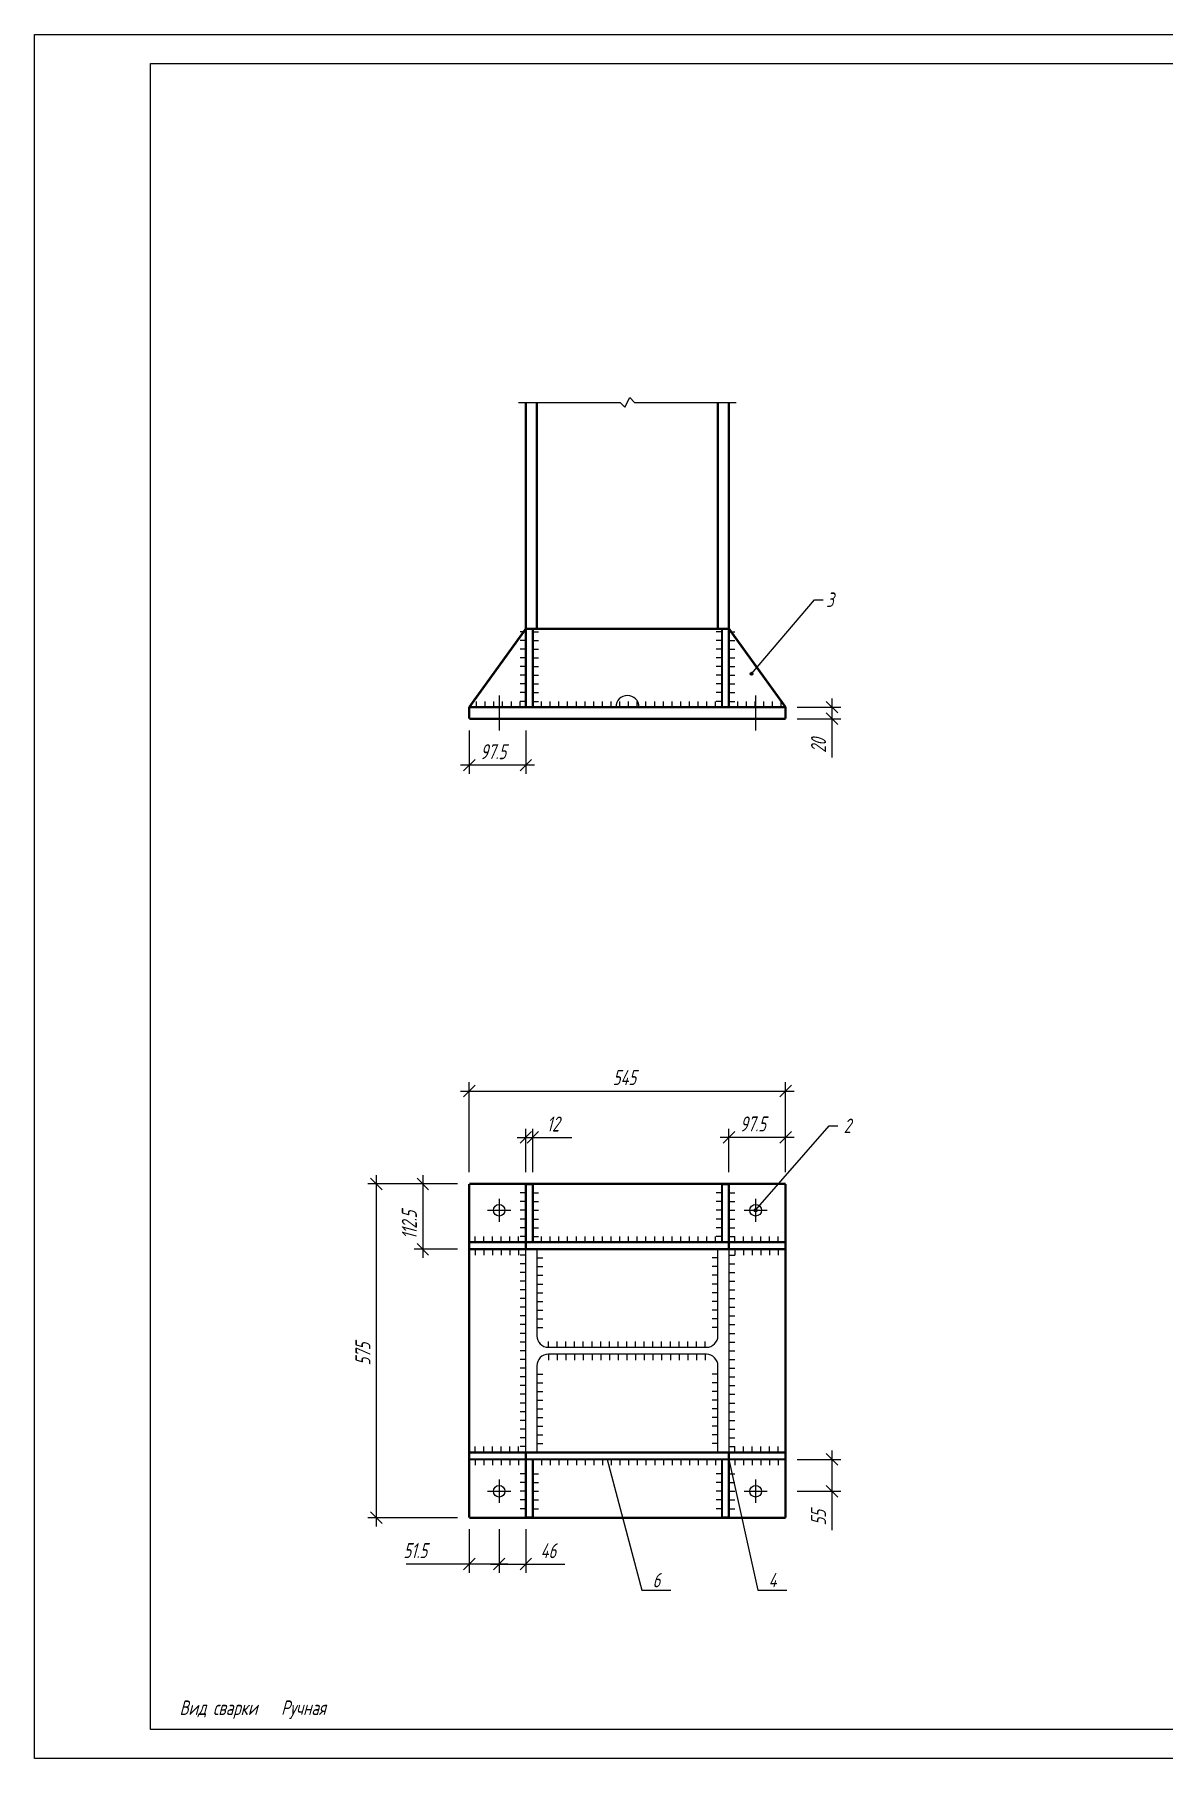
# Model space of a CAD drawing. Extents: x 0 to 420, y 0 to 297.
# Drawn here: x 0 to 194.6, y 0 to 297 of the extents above; entities that cross this region are included whole.
import ezdxf
from ezdxf.enums import TextEntityAlignment as Align

# ---------------------------------------------------------------- set-up
doc = ezdxf.new("R2010")
doc.units = 0
doc.header["$MEASUREMENT"] = 0
doc.layers.get('DEFPOINTS').update_dxf_attribs({"linetype": 'CONTINUOUS'})
for name, color, linetype in [('ВЫНОСКИ', 7, 'CONTINUOUS'), ('ПРОФИЛЬ', 7, 'CONTINUOUS'), ('РАЗМЕРЫ', 7, 'CONTINUOUS'), ('УЗЕЛ', 7, 'CONTINUOUS'), ('ШТАМП_РАМКА', 7, 'CONTINUOUS')]:
    doc.layers.add(name, color=color, linetype=linetype)
doc.styles.add('SCADOFFICE', font='RomanS', dxfattribs={"width": 0.7, "oblique": 15, "height": 2.5})
doc.dimstyles.new('SCADOFFICE_DIM', dxfattribs={"dimtxt": 2.5, "dimasz": 2, "dimexe": 1.5, "dimexo": 2, "dimgap": 1, "dimtad": 1, "dimdec": 4, "dimlfac": 10, "dimdsep": 46, "dimtxsty": 'SCADOFFICE', "dimblk": 'OBLIQUE', "dimsah": 1, "dimcen": 2.5, "dimdle": 1.5, "dimclrd": 256, "dimclre": 256, "dimclrt": 256, "dimadec": 0, "dimazin": 0, "dimtfac": 1, "dimtdec": 4, "dimtmove": 2, "dimatfit": 3, "dimldrblk": 'OBLIQUE', "dimfxl": 1, "dimtolj": 1, "dimarcsym": 0})

# ---------------------------------------------------------------- blocks, each defined once
blk = doc.blocks.new('*U18')
at = {"layer": 'ВЫНОСКИ'}
for points in [[(123.5, 186.62), (123.45, 187.1), (123.5, 187.12)], [(123.5, 186.62), (123.5, 187.12), (123.55, 186.62)], [(123.55, 186.62), (123.5, 187.12), (123.55, 187.12)], [(123.31, 186.77), (123.3, 186.92), (123.31, 186.97)], [(123.3, 186.82), (123.3, 186.87), (123.3, 186.92)], [(123.3, 186.82), (123.3, 186.92), (123.31, 186.77)], [(123.34, 186.73), (123.31, 186.97), (123.34, 187.01)], [(123.31, 186.77), (123.31, 186.97), (123.34, 186.73)], [(123.37, 186.69), (123.34, 187.01), (123.37, 187.05)], [(123.34, 186.73), (123.34, 187.01), (123.37, 186.69)], [(123.41, 186.66), (123.37, 187.05), (123.41, 187.08)], [(123.37, 186.69), (123.37, 187.05), (123.41, 186.66)], [(123.45, 186.64), (123.41, 187.08), (123.45, 187.1)], [(123.41, 186.66), (123.41, 187.08), (123.45, 186.64)], [(123.45, 186.64), (123.45, 187.1), (123.5, 186.62)]]:
    blk.add_solid(points, dxfattribs=at)
at = {"layer": 'ВЫНОСКИ', "extrusion": (0, 0, -1)}
for points in [[(-123.55, 186.62), (-123.55, 187.12), (-123.59, 186.62)], [(-123.59, 186.62), (-123.55, 187.12), (-123.59, 187.12)], [(-123.59, 186.62), (-123.59, 187.12), (-123.64, 186.64)], [(-123.64, 186.64), (-123.59, 187.12), (-123.64, 187.1)], [(-123.64, 186.64), (-123.64, 187.1), (-123.68, 186.66)], [(-123.68, 186.66), (-123.64, 187.1), (-123.68, 187.08)], [(-123.68, 186.66), (-123.68, 187.08), (-123.72, 186.69)], [(-123.72, 186.69), (-123.68, 187.08), (-123.72, 187.05)], [(-123.72, 186.69), (-123.72, 187.05), (-123.75, 186.73)], [(-123.75, 186.73), (-123.72, 187.05), (-123.75, 187.01)], [(-123.75, 186.73), (-123.75, 187.01), (-123.78, 186.77)], [(-123.78, 186.77), (-123.75, 187.01), (-123.78, 186.97)], [(-123.78, 186.77), (-123.78, 186.97), (-123.79, 186.82)], [(-123.79, 186.82), (-123.78, 186.97), (-123.79, 186.92)], [(-123.79, 186.82), (-123.79, 186.92), (-123.8, 186.87)]]:
    blk.add_solid(points, dxfattribs=at)
blk = doc.blocks.new('_OBLIQUE')
at = {"layer": 'РАЗМЕРЫ', "color": 0, "linetype": 'ByBlock'}
blk.add_line((-0.5, -0.5), (0.5, 0.5), dxfattribs=at)
blk = doc.blocks.new('*D1')
at = {"layer": 'DEFPOINTS', "color": 0}
for p in [(129.42, 181.12), (129.42, 179.12), (137.42, 179.12)]:
    blk.add_point(p, dxfattribs=at)
at = {"layer": 'РАЗМЕРЫ'}
for p, q in [((137.42, 182.62), (137.42, 177.62)), ((131.42, 181.12), (138.92, 181.12)), ((131.42, 179.12), (138.92, 179.12)), ((137.42, 181.12), (137.42, 172.42))]:
    blk.add_line(p, q, dxfattribs=at)
at = {"layer": 'РАЗМЕРЫ', "xscale": 2, "yscale": 2, "zscale": 2}
for p, rotation in [((137.42, 181.12), 90), ((137.42, 179.12), 270)]:
    blk.add_blockref('_OBLIQUE', p, dxfattribs=dict(at, rotation=rotation))
at = {"layer": 'РАЗМЕРЫ', "style": 'SCADOFFICE', "oblique": 15, "width": 0.676148}
blk.add_text('20', height=2.58819, rotation=90, dxfattribs=at).set_placement((136.3975, 173.247))
blk = doc.blocks.new('*D3')
at = {"layer": 'DEFPOINTS', "color": 0}
for p in [(74.92, 179.12), (84.67, 179.12), (74.92, 171.12)]:
    blk.add_point(p, dxfattribs=at)
at = {"layer": 'РАЗМЕРЫ'}
for p, q in [((74.92, 177.12), (74.92, 169.62)), ((84.67, 177.12), (84.67, 169.62)), ((86.17, 171.12), (73.42, 171.12))]:
    blk.add_line(p, q, dxfattribs=at)
at = {"layer": 'РАЗМЕРЫ', "xscale": 2, "yscale": 2, "zscale": 2}
for p in [(74.92, 171.12), (84.67, 171.12)]:
    blk.add_blockref('_OBLIQUE', p, dxfattribs=at)
at = {"layer": 'РАЗМЕРЫ', "style": 'SCADOFFICE', "oblique": 15, "width": 0.676148}
blk.add_text('97.5', height=2.5881905, dxfattribs=at).set_placement((76.794625, 172.1525))
blk = doc.blocks.new('*U22')
at = {"layer": 'ВЫНОСКИ'}
for points in [[(124.04, 94.34), (124.02, 94.49), (124.04, 94.54)], [(124.02, 94.39), (124.02, 94.44), (124.02, 94.49)], [(124.02, 94.39), (124.02, 94.49), (124.04, 94.34)], [(124.06, 94.3), (124.04, 94.54), (124.06, 94.58)], [(124.04, 94.34), (124.04, 94.54), (124.06, 94.3)], [(124.09, 94.26), (124.06, 94.58), (124.09, 94.62)], [(124.06, 94.3), (124.06, 94.58), (124.09, 94.26)], [(124.13, 94.23), (124.09, 94.62), (124.13, 94.65)], [(124.09, 94.26), (124.09, 94.62), (124.13, 94.23)], [(124.17, 94.21), (124.13, 94.65), (124.17, 94.67)], [(124.13, 94.23), (124.13, 94.65), (124.17, 94.21)], [(124.22, 94.19), (124.17, 94.67), (124.22, 94.69)], [(124.17, 94.21), (124.17, 94.67), (124.22, 94.19)], [(124.22, 94.19), (124.22, 94.69), (124.27, 94.19)], [(124.27, 94.19), (124.22, 94.69), (124.27, 94.69)]]:
    blk.add_solid(points, dxfattribs=at)
at = {"layer": 'ВЫНОСКИ', "extrusion": (0, 0, -1)}
for points in [[(-124.27, 94.19), (-124.27, 94.69), (-124.32, 94.19)], [(-124.32, 94.19), (-124.27, 94.69), (-124.32, 94.69)], [(-124.32, 94.19), (-124.32, 94.69), (-124.37, 94.21)], [(-124.37, 94.21), (-124.32, 94.69), (-124.37, 94.67)], [(-124.37, 94.21), (-124.37, 94.67), (-124.41, 94.23)], [(-124.41, 94.23), (-124.37, 94.67), (-124.41, 94.65)], [(-124.41, 94.23), (-124.41, 94.65), (-124.45, 94.26)], [(-124.45, 94.26), (-124.41, 94.65), (-124.45, 94.62)], [(-124.45, 94.26), (-124.45, 94.62), (-124.48, 94.3)], [(-124.48, 94.3), (-124.45, 94.62), (-124.48, 94.58)], [(-124.48, 94.3), (-124.48, 94.58), (-124.5, 94.34)], [(-124.5, 94.34), (-124.48, 94.58), (-124.5, 94.54)], [(-124.5, 94.34), (-124.5, 94.54), (-124.52, 94.39)], [(-124.52, 94.39), (-124.5, 94.54), (-124.52, 94.49)], [(-124.52, 94.39), (-124.52, 94.49), (-124.52, 94.44)]]:
    blk.add_solid(points, dxfattribs=at)
blk = doc.blocks.new('*D6')
at = {"layer": 'DEFPOINTS', "color": 0}
for p in [(80.07, 41.49), (84.67, 41.49), (84.67, 33.49)]:
    blk.add_point(p, dxfattribs=at)
at = {"layer": 'РАЗМЕРЫ'}
for p, q in [((80.07, 39.49), (80.07, 31.99)), ((84.67, 39.49), (84.67, 31.99)), ((78.57, 33.49), (86.17, 33.49)), ((84.67, 33.49), (91.37, 33.49))]:
    blk.add_line(p, q, dxfattribs=at)
at = {"layer": 'РАЗМЕРЫ', "xscale": 2, "yscale": 2, "zscale": 2, "rotation": 180}
blk.add_blockref('_OBLIQUE', (80.07, 33.49), dxfattribs=at)
at = {"layer": 'РАЗМЕРЫ', "xscale": 2, "yscale": 2, "zscale": 2}
blk.add_blockref('_OBLIQUE', (84.67, 33.49), dxfattribs=at)
at = {"layer": 'РАЗМЕРЫ', "style": 'SCADOFFICE', "oblique": 15, "width": 0.676148}
blk.add_text('46', height=2.58819, dxfattribs=at).set_placement((87.1935, 34.5125))
blk = doc.blocks.new('*D7')
at = {"layer": 'DEFPOINTS', "color": 0}
for p in [(74.92, 41.49), (80.07, 41.49), (74.92, 33.49)]:
    blk.add_point(p, dxfattribs=at)
at = {"layer": 'РАЗМЕРЫ'}
for p, q in [((74.92, 39.49), (74.92, 31.99)), ((80.07, 39.49), (80.07, 31.99)), ((80.07, 33.49), (64.02, 33.49)), ((81.57, 33.49), (73.42, 33.49))]:
    blk.add_line(p, q, dxfattribs=at)
at = {"layer": 'РАЗМЕРЫ', "xscale": 2, "yscale": 2, "zscale": 2}
for p in [(74.92, 33.49), (80.07, 33.49)]:
    blk.add_blockref('_OBLIQUE', p, dxfattribs=at)
at = {"layer": 'РАЗМЕРЫ', "style": 'SCADOFFICE', "oblique": 15, "width": 0.676148}
blk.add_text('51.5', height=2.58819, dxfattribs=at).set_placement((63.559, 34.5225))
blk = doc.blocks.new('*D8')
at = {"layer": 'DEFPOINTS', "color": 0}
for p in [(129.42, 114.99), (74.92, 98.99), (129.42, 98.99)]:
    blk.add_point(p, dxfattribs=at)
at = {"layer": 'РАЗМЕРЫ'}
for p, q in [((74.92, 100.99), (74.92, 116.49)), ((129.42, 100.99), (129.42, 116.49)), ((73.42, 114.99), (130.92, 114.99))]:
    blk.add_line(p, q, dxfattribs=at)
at = {"layer": 'РАЗМЕРЫ', "xscale": 2, "yscale": 2, "zscale": 2, "rotation": 180}
blk.add_blockref('_OBLIQUE', (74.92, 114.99), dxfattribs=at)
at = {"layer": 'РАЗМЕРЫ', "xscale": 2, "yscale": 2, "zscale": 2}
blk.add_blockref('_OBLIQUE', (129.42, 114.99), dxfattribs=at)
at = {"layer": 'РАЗМЕРЫ', "style": 'SCADOFFICE', "oblique": 15, "width": 0.676148}
blk.add_text('545', height=2.5881905, dxfattribs=at).set_placement((99.640375, 116.0125))
blk = doc.blocks.new('*D9')
at = {"layer": 'DEFPOINTS', "color": 0}
for p in [(58.92, 98.99), (74.92, 98.99), (74.92, 41.49)]:
    blk.add_point(p, dxfattribs=at)
at = {"layer": 'РАЗМЕРЫ'}
for p, q in [((72.92, 98.99), (57.42, 98.99)), ((58.92, 39.99), (58.92, 100.49)), ((72.92, 41.49), (57.42, 41.49))]:
    blk.add_line(p, q, dxfattribs=at)
at = {"layer": 'РАЗМЕРЫ', "xscale": 2, "yscale": 2, "zscale": 2}
for p, rotation in [((58.92, 98.99), 90), ((58.92, 41.49), 270)]:
    blk.add_blockref('_OBLIQUE', p, dxfattribs=dict(at, rotation=rotation))
at = {"layer": 'РАЗМЕРЫ', "style": 'SCADOFFICE', "oblique": 15, "width": 0.676148}
blk.add_text('575', height=2.5881905, rotation=90, dxfattribs=at).set_placement((57.8975, 67.710375))
blk = doc.blocks.new('*D10')
at = {"layer": 'DEFPOINTS', "color": 0}
for p in [(85.87, 106.99), (84.67, 98.99), (85.87, 98.99)]:
    blk.add_point(p, dxfattribs=at)
at = {"layer": 'РАЗМЕРЫ'}
for p, q in [((83.17, 106.99), (87.37, 106.99)), ((84.67, 100.99), (84.67, 108.49)), ((85.87, 100.99), (85.87, 108.49)), ((85.87, 106.99), (92.57, 106.99))]:
    blk.add_line(p, q, dxfattribs=at)
at = {"layer": 'РАЗМЕРЫ', "xscale": 2, "yscale": 2, "zscale": 2, "rotation": 180}
blk.add_blockref('_OBLIQUE', (84.67, 106.99), dxfattribs=at)
at = {"layer": 'РАЗМЕРЫ', "xscale": 2, "yscale": 2, "zscale": 2}
blk.add_blockref('_OBLIQUE', (85.87, 106.99), dxfattribs=at)
at = {"layer": 'РАЗМЕРЫ', "style": 'SCADOFFICE', "oblique": 15, "width": 0.676148}
blk.add_text('12', height=2.58819, dxfattribs=at).set_placement((88.26575, 108.0125))
blk = doc.blocks.new('*D11')
at = {"layer": 'DEFPOINTS', "color": 0}
for p in [(119.67, 106.99), (119.67, 98.99), (129.42, 98.99)]:
    blk.add_point(p, dxfattribs=at)
at = {"layer": 'РАЗМЕРЫ'}
for p, q in [((130.92, 106.99), (118.17, 106.99)), ((119.67, 100.99), (119.67, 108.49)), ((129.42, 100.99), (129.42, 108.49))]:
    blk.add_line(p, q, dxfattribs=at)
at = {"layer": 'РАЗМЕРЫ', "xscale": 2, "yscale": 2, "zscale": 2}
for p in [(119.67, 106.99), (129.42, 106.99)]:
    blk.add_blockref('_OBLIQUE', p, dxfattribs=at)
at = {"layer": 'РАЗМЕРЫ', "style": 'SCADOFFICE', "oblique": 15, "width": 0.676148}
blk.add_text('97.5', height=2.5881905, dxfattribs=at).set_placement((121.544625, 108.0225))
blk = doc.blocks.new('*D12')
at = {"layer": 'DEFPOINTS', "color": 0}
for p in [(74.92, 98.99), (66.92, 87.74), (74.92, 87.74)]:
    blk.add_point(p, dxfattribs=at)
at = {"layer": 'РАЗМЕРЫ'}
for p, q in [((72.92, 98.99), (65.42, 98.99)), ((66.92, 100.49), (66.92, 86.24)), ((72.92, 87.74), (65.42, 87.74))]:
    blk.add_line(p, q, dxfattribs=at)
at = {"layer": 'РАЗМЕРЫ', "xscale": 2, "yscale": 2, "zscale": 2}
for p, rotation in [((66.92, 98.99), 90), ((66.92, 87.74), 270)]:
    blk.add_blockref('_OBLIQUE', p, dxfattribs=dict(at, rotation=rotation))
at = {"layer": 'РАЗМЕРЫ', "style": 'SCADOFFICE', "oblique": 15, "width": 0.676148}
blk.add_text('112.5', height=2.58819, rotation=90, dxfattribs=at).set_placement((65.8875, 89.4345))
blk = doc.blocks.new('*D13')
at = {"layer": 'DEFPOINTS', "color": 0}
for p in [(129.42, 51.54), (129.42, 46.04), (137.42, 46.04)]:
    blk.add_point(p, dxfattribs=at)
at = {"layer": 'РАЗМЕРЫ'}
for p, q in [((131.42, 51.54), (138.92, 51.54)), ((137.42, 53.04), (137.42, 44.54)), ((137.42, 51.54), (137.42, 39.34)), ((131.42, 46.04), (138.92, 46.04))]:
    blk.add_line(p, q, dxfattribs=at)
at = {"layer": 'РАЗМЕРЫ', "xscale": 2, "yscale": 2, "zscale": 2}
for p, rotation in [((137.42, 51.54), 90), ((137.42, 46.04), 270)]:
    blk.add_blockref('_OBLIQUE', p, dxfattribs=dict(at, rotation=rotation))
at = {"layer": 'РАЗМЕРЫ', "style": 'SCADOFFICE', "oblique": 15, "width": 0.676148}
blk.add_text('55', height=2.58819, rotation=90, dxfattribs=at).set_placement((136.3975, 40.153))

msp = doc.modelspace()

# ---------------------------------------------------------------- linework, layer by layer
at = {"layer": 'ВЫНОСКИ', "linetype": 'Continuous'}
for p, q in [((123.545, 186.87), (134.42, 199.62)), ((134.42, 199.62), (135.92, 199.62)), ((84.67, 194.12), (83.67, 194.12)), ((85.87, 194.12), (86.87, 194.12)), ((118.47, 194.12), (117.47, 194.12)), ((119.67, 194.12), (120.67, 194.12)), ((84.67, 192.62), (83.67, 192.62)), ((84.67, 191.12), (83.67, 191.12)), ((85.87, 192.62), (86.87, 192.62)), ((85.87, 191.12), (86.87, 191.12)), ((118.47, 192.62), (117.47, 192.62)), ((118.47, 191.12), (117.47, 191.12)), ((119.67, 192.62), (120.67, 192.62)), ((119.67, 191.12), (120.67, 191.12)), ((84.67, 189.62), (83.67, 189.62)), ((84.67, 188.12), (83.67, 188.12)), ((85.87, 189.62), (86.87, 189.62)), ((85.87, 188.12), (86.87, 188.12)), ((118.47, 189.62), (117.47, 189.62)), ((118.47, 188.12), (117.47, 188.12)), ((119.67, 189.62), (120.67, 189.62)), ((119.67, 188.12), (120.67, 188.12)), ((84.67, 186.62), (83.67, 186.62)), ((84.67, 185.12), (83.67, 185.12)), ((85.87, 186.62), (86.87, 186.62)), ((85.87, 185.12), (86.87, 185.12)), ((118.47, 186.62), (117.47, 186.62)), ((118.47, 185.12), (117.47, 185.12)), ((119.67, 186.62), (120.67, 186.62)), ((119.67, 185.12), (120.67, 185.12)), ((76.17, 181.12), (76.17, 182.12)), ((77.67, 181.12), (77.67, 182.12)), ((79.17, 181.12), (79.17, 182.12)), ((80.07, 183.12), (80.07, 177.12)), ((80.67, 181.12), (80.67, 182.12)), ((82.17, 181.12), (82.17, 182.12)), ((84.67, 183.62), (83.67, 183.62)), ((83.67, 181.12), (83.67, 182.12)), ((84.67, 182.12), (83.67, 182.12)), ((85.87, 183.62), (86.87, 183.62)), ((85.87, 182.12), (86.87, 182.12)), ((87.37, 181.12), (87.37, 182.12)), ((88.87, 181.12), (88.87, 182.12)), ((90.37, 181.12), (90.37, 182.12)), ((91.87, 181.12), (91.87, 182.12)), ((93.37, 181.12), (93.37, 182.12)), ((94.87, 181.12), (94.87, 182.12)), ((96.37, 181.12), (96.37, 182.12)), ((97.87, 181.12), (97.87, 182.12)), ((99.37, 181.12), (99.37, 182.12)), ((100.87, 181.12), (100.87, 182.12)), ((102.37, 181.12), (102.37, 182.12)), ((103.87, 181.12), (103.87, 182.12)), ((105.37, 181.12), (105.37, 182.12)), ((106.87, 181.12), (106.87, 182.12)), ((108.37, 181.12), (108.37, 182.12)), ((109.87, 181.12), (109.87, 182.12)), ((111.37, 181.12), (111.37, 182.12)), ((112.87, 181.12), (112.87, 182.12)), ((114.37, 181.12), (114.37, 182.12)), ((115.87, 181.12), (115.87, 182.12)), ((117.37, 181.12), (117.37, 182.12)), ((118.47, 183.62), (117.47, 183.62)), ((118.47, 182.12), (117.47, 182.12)), ((119.67, 183.62), (120.67, 183.62)), ((119.67, 182.12), (120.67, 182.12)), ((121.17, 181.12), (121.17, 182.12)), ((122.67, 181.12), (122.67, 182.12)), ((124.17, 181.12), (124.17, 182.12)), ((124.27, 183.12), (124.27, 177.12)), ((125.67, 181.12), (125.67, 182.12)), ((127.17, 181.12), (127.17, 182.12)), ((128.67, 181.12), (128.67, 182.12)), ((124.27, 94.44), (136.92, 108.99)), ((136.92, 108.99), (138.42, 108.99)), ((80.07, 96.44), (80.07, 92.44)), ((78.07, 94.44), (82.07, 94.44))]:
    msp.add_line(p, q, dxfattribs=at)
for centre in [(123.545, 186.87), (124.27, 94.44)]:
    msp.add_circle(centre, 0.25, dxfattribs=at)
at = {"layer": 'ПРОФИЛЬ', "linetype": 'Continuous'}
for p, q in [((84.67, 52.74), (84.67, 87.74)), ((84.67, 87.74), (86.57, 87.74)), ((86.57, 87.74), (86.57, 72.84)), ((117.77, 72.84), (117.77, 87.74)), ((117.77, 87.74), (119.67, 87.74)), ((119.67, 87.74), (119.67, 52.74)), ((88.57, 70.84), (115.77, 70.84)), ((115.77, 69.64), (88.57, 69.64)), ((86.57, 67.64), (86.57, 52.74)), ((117.77, 52.74), (117.77, 67.64)), ((86.57, 52.74), (84.67, 52.74)), ((119.67, 52.74), (117.77, 52.74))]:
    msp.add_line(p, q, dxfattribs=at)
for centre in [(80.07, 94.44), (124.27, 94.44), (80.07, 46.04), (124.27, 46.04)]:
    msp.add_circle(centre, 1, dxfattribs=at)
for centre, start, end in [((102.17, 181.12), 0, 179.9), ((88.57, 72.84), 180, 269.9), ((115.77, 72.84), 270, 359.9), ((88.57, 67.64), 90, 179.9), ((115.77, 67.64), 0, 89.9)]:
    msp.add_arc(centre, 2, start, end, dxfattribs=at)
at = {"layer": 'УЗЕЛ', "linetype": 'Continuous'}
for p, q in [((83.42, 233.62), (100.92, 233.62)), ((100.92, 233.62), (101.753333, 232.786667)), ((101.753333, 232.786667), (102.586667, 234.453333)), ((102.586667, 234.453333), (103.42, 233.62)), ((103.42, 233.62), (120.92, 233.62)), ((84.67, 97.44), (83.67, 97.44)), ((84.67, 95.94), (83.67, 95.94)), ((85.87, 97.44), (86.87, 97.44)), ((85.87, 95.94), (86.87, 95.94)), ((118.47, 97.44), (117.47, 97.44)), ((118.47, 95.94), (117.47, 95.94)), ((119.67, 97.44), (120.67, 97.44)), ((119.67, 95.94), (120.67, 95.94)), ((124.27, 96.44), (124.27, 92.44)), ((84.67, 94.44), (83.67, 94.44)), ((84.67, 92.94), (83.67, 92.94)), ((85.87, 94.44), (86.87, 94.44)), ((85.87, 92.94), (86.87, 92.94)), ((118.47, 94.44), (117.47, 94.44)), ((118.47, 92.94), (117.47, 92.94)), ((119.67, 94.44), (120.67, 94.44)), ((119.67, 92.94), (120.67, 92.94)), ((122.27, 94.44), (126.27, 94.44)), ((75.92, 88.94), (75.92, 89.94)), ((77.42, 88.94), (77.42, 89.94)), ((78.92, 88.94), (78.92, 89.94)), ((80.42, 88.94), (80.42, 89.94)), ((81.92, 88.94), (81.92, 89.94)), ((83.42, 88.94), (83.42, 89.94)), ((84.67, 91.44), (83.67, 91.44)), ((84.67, 89.94), (83.67, 89.94)), ((85.87, 91.44), (86.87, 91.44)), ((85.87, 89.94), (86.87, 89.94)), ((87.37, 88.94), (87.37, 89.94)), ((88.87, 88.94), (88.87, 89.94)), ((90.37, 88.94), (90.37, 89.94)), ((91.87, 88.94), (91.87, 89.94)), ((93.37, 88.94), (93.37, 89.94)), ((94.87, 88.94), (94.87, 89.94)), ((96.37, 88.94), (96.37, 89.94)), ((97.87, 88.94), (97.87, 89.94)), ((99.37, 88.94), (99.37, 89.94)), ((100.87, 88.94), (100.87, 89.94)), ((102.37, 88.94), (102.37, 89.94)), ((103.87, 88.94), (103.87, 89.94)), ((105.37, 88.94), (105.37, 89.94)), ((106.87, 88.94), (106.87, 89.94)), ((108.37, 88.94), (108.37, 89.94)), ((109.87, 88.94), (109.87, 89.94)), ((111.37, 88.94), (111.37, 89.94)), ((112.87, 88.94), (112.87, 89.94)), ((114.37, 88.94), (114.37, 89.94)), ((115.87, 88.94), (115.87, 89.94)), ((117.37, 88.94), (117.37, 89.94)), ((118.47, 91.44), (117.47, 91.44)), ((118.47, 89.94), (117.47, 89.94)), ((119.67, 91.44), (120.67, 91.44)), ((119.67, 89.94), (120.67, 89.94)), ((120.67, 88.94), (120.67, 89.94)), ((122.17, 88.94), (122.17, 89.94)), ((123.67, 88.94), (123.67, 89.94)), ((125.17, 88.94), (125.17, 89.94)), ((126.67, 88.94), (126.67, 89.94)), ((128.17, 88.94), (128.17, 89.94)), ((75.92, 87.74), (75.92, 86.74)), ((77.42, 87.74), (77.42, 86.74)), ((78.92, 87.74), (78.92, 86.74)), ((80.42, 87.74), (80.42, 86.74)), ((81.92, 87.74), (81.92, 86.74)), ((83.42, 87.74), (83.42, 86.74)), ((84.67, 86.74), (83.67, 86.74)), ((86.57, 87.74), (87.57, 87.74)), ((86.57, 87.74), (87.57, 87.74)), ((86.57, 86.24), (87.57, 86.24)), ((86.57, 86.24), (87.57, 86.24)), ((117.77, 87.74), (116.77, 87.74)), ((117.77, 87.74), (116.77, 87.74)), ((117.77, 86.24), (116.77, 86.24)), ((117.77, 86.24), (116.77, 86.24)), ((119.67, 86.74), (120.67, 86.74)), ((120.67, 87.74), (120.67, 86.74)), ((122.17, 87.74), (122.17, 86.74)), ((123.67, 87.74), (123.67, 86.74)), ((125.17, 87.74), (125.17, 86.74)), ((126.67, 87.74), (126.67, 86.74)), ((128.17, 87.74), (128.17, 86.74)), ((84.67, 85.24), (83.67, 85.24)), ((84.67, 83.74), (83.67, 83.74)), ((86.57, 84.74), (87.57, 84.74)), ((86.57, 84.74), (87.57, 84.74)), ((86.57, 83.24), (87.57, 83.24)), ((86.57, 83.24), (87.57, 83.24)), ((117.77, 84.74), (116.77, 84.74)), ((117.77, 84.74), (116.77, 84.74)), ((117.77, 83.24), (116.77, 83.24)), ((117.77, 83.24), (116.77, 83.24)), ((119.67, 85.24), (120.67, 85.24)), ((119.67, 83.74), (120.67, 83.74)), ((84.67, 82.24), (83.67, 82.24)), ((84.67, 80.74), (83.67, 80.74)), ((86.57, 81.74), (87.57, 81.74)), ((86.57, 81.74), (87.57, 81.74)), ((86.57, 80.24), (87.57, 80.24)), ((86.57, 80.24), (87.57, 80.24)), ((117.77, 81.74), (116.77, 81.74)), ((117.77, 81.74), (116.77, 81.74)), ((117.77, 80.24), (116.77, 80.24)), ((117.77, 80.24), (116.77, 80.24)), ((119.67, 82.24), (120.67, 82.24)), ((119.67, 80.74), (120.67, 80.74)), ((84.67, 79.24), (83.67, 79.24)), ((84.67, 77.74), (83.67, 77.74)), ((86.57, 78.74), (87.57, 78.74)), ((86.57, 78.74), (87.57, 78.74)), ((86.57, 77.24), (87.57, 77.24)), ((86.57, 77.24), (87.57, 77.24)), ((117.77, 78.74), (116.77, 78.74)), ((117.77, 78.74), (116.77, 78.74)), ((117.77, 77.24), (116.77, 77.24)), ((117.77, 77.24), (116.77, 77.24)), ((119.67, 79.24), (120.67, 79.24)), ((119.67, 77.74), (120.67, 77.74)), ((84.67, 76.24), (83.67, 76.24)), ((84.67, 74.74), (83.67, 74.74)), ((86.57, 75.74), (87.57, 75.74)), ((86.57, 75.74), (87.57, 75.74)), ((117.77, 75.74), (116.77, 75.74)), ((117.77, 75.74), (116.77, 75.74)), ((119.67, 76.24), (120.67, 76.24)), ((119.67, 74.74), (120.67, 74.74)), ((84.67, 73.24), (83.67, 73.24)), ((84.67, 71.74), (83.67, 71.74)), ((86.57, 74.24), (87.57, 74.24)), ((86.57, 74.24), (87.57, 74.24)), ((88.57, 70.84), (88.57, 71.84)), ((88.57, 70.84), (88.57, 71.84)), ((90.07, 70.84), (90.07, 71.84)), ((90.07, 70.84), (90.07, 71.84)), ((91.57, 70.84), (91.57, 71.84)), ((91.57, 70.84), (91.57, 71.84)), ((93.07, 70.84), (93.07, 71.84)), ((93.07, 70.84), (93.07, 71.84)), ((94.57, 70.84), (94.57, 71.84)), ((94.57, 70.84), (94.57, 71.84)), ((96.07, 70.84), (96.07, 71.84)), ((96.07, 70.84), (96.07, 71.84)), ((97.57, 70.84), (97.57, 71.84)), ((97.57, 70.84), (97.57, 71.84)), ((99.07, 70.84), (99.07, 71.84)), ((99.07, 70.84), (99.07, 71.84)), ((100.57, 70.84), (100.57, 71.84)), ((100.57, 70.84), (100.57, 71.84)), ((102.07, 70.84), (102.07, 71.84)), ((102.07, 70.84), (102.07, 71.84)), ((103.57, 70.84), (103.57, 71.84)), ((103.57, 70.84), (103.57, 71.84)), ((105.07, 70.84), (105.07, 71.84)), ((105.07, 70.84), (105.07, 71.84)), ((106.57, 70.84), (106.57, 71.84)), ((106.57, 70.84), (106.57, 71.84)), ((108.07, 70.84), (108.07, 71.84)), ((108.07, 70.84), (108.07, 71.84)), ((109.57, 70.84), (109.57, 71.84)), ((109.57, 70.84), (109.57, 71.84)), ((111.07, 70.84), (111.07, 71.84)), ((111.07, 70.84), (111.07, 71.84)), ((112.57, 70.84), (112.57, 71.84)), ((112.57, 70.84), (112.57, 71.84)), ((114.07, 70.84), (114.07, 71.84)), ((114.07, 70.84), (114.07, 71.84)), ((115.57, 70.84), (115.57, 71.84)), ((115.57, 70.84), (115.57, 71.84)), ((117.77, 74.24), (116.77, 74.24)), ((117.77, 74.24), (116.77, 74.24)), ((119.67, 73.24), (120.67, 73.24)), ((119.67, 71.74), (120.67, 71.74)), ((84.67, 70.24), (83.67, 70.24)), ((84.67, 68.74), (83.67, 68.74)), ((88.57, 69.64), (88.57, 68.64)), ((88.57, 69.64), (88.57, 68.64)), ((90.07, 69.64), (90.07, 68.64)), ((90.07, 69.64), (90.07, 68.64)), ((91.57, 69.64), (91.57, 68.64)), ((91.57, 69.64), (91.57, 68.64)), ((93.07, 69.64), (93.07, 68.64)), ((93.07, 69.64), (93.07, 68.64)), ((94.57, 69.64), (94.57, 68.64)), ((94.57, 69.64), (94.57, 68.64)), ((96.07, 69.64), (96.07, 68.64)), ((96.07, 69.64), (96.07, 68.64)), ((97.57, 69.64), (97.57, 68.64)), ((97.57, 69.64), (97.57, 68.64)), ((99.07, 69.64), (99.07, 68.64)), ((99.07, 69.64), (99.07, 68.64)), ((100.57, 69.64), (100.57, 68.64)), ((100.57, 69.64), (100.57, 68.64)), ((102.07, 69.64), (102.07, 68.64)), ((102.07, 69.64), (102.07, 68.64)), ((103.57, 69.64), (103.57, 68.64)), ((103.57, 69.64), (103.57, 68.64)), ((105.07, 69.64), (105.07, 68.64)), ((105.07, 69.64), (105.07, 68.64)), ((106.57, 69.64), (106.57, 68.64)), ((106.57, 69.64), (106.57, 68.64)), ((108.07, 69.64), (108.07, 68.64)), ((108.07, 69.64), (108.07, 68.64)), ((109.57, 69.64), (109.57, 68.64)), ((109.57, 69.64), (109.57, 68.64)), ((111.07, 69.64), (111.07, 68.64)), ((111.07, 69.64), (111.07, 68.64)), ((112.57, 69.64), (112.57, 68.64)), ((112.57, 69.64), (112.57, 68.64)), ((114.07, 69.64), (114.07, 68.64)), ((114.07, 69.64), (114.07, 68.64)), ((115.57, 69.64), (115.57, 68.64)), ((115.57, 69.64), (115.57, 68.64)), ((119.67, 70.24), (120.67, 70.24)), ((119.67, 68.74), (120.67, 68.74)), ((84.67, 67.24), (83.67, 67.24)), ((84.67, 65.74), (83.67, 65.74)), ((86.57, 66.24), (87.57, 66.24)), ((86.57, 66.24), (87.57, 66.24)), ((117.77, 66.24), (116.77, 66.24)), ((117.77, 66.24), (116.77, 66.24)), ((119.67, 67.24), (120.67, 67.24)), ((119.67, 65.74), (120.67, 65.74)), ((84.67, 64.24), (83.67, 64.24)), ((84.67, 62.74), (83.67, 62.74)), ((86.57, 64.74), (87.57, 64.74)), ((86.57, 64.74), (87.57, 64.74)), ((86.57, 63.24), (87.57, 63.24)), ((86.57, 63.24), (87.57, 63.24)), ((117.77, 64.74), (116.77, 64.74)), ((117.77, 64.74), (116.77, 64.74)), ((117.77, 63.24), (116.77, 63.24)), ((117.77, 63.24), (116.77, 63.24)), ((119.67, 64.24), (120.67, 64.24)), ((119.67, 62.74), (120.67, 62.74)), ((84.67, 61.24), (83.67, 61.24)), ((84.67, 59.74), (83.67, 59.74)), ((86.57, 61.74), (87.57, 61.74)), ((86.57, 61.74), (87.57, 61.74)), ((86.57, 60.24), (87.57, 60.24)), ((86.57, 60.24), (87.57, 60.24)), ((117.77, 61.74), (116.77, 61.74)), ((117.77, 61.74), (116.77, 61.74)), ((117.77, 60.24), (116.77, 60.24)), ((117.77, 60.24), (116.77, 60.24)), ((119.67, 61.24), (120.67, 61.24)), ((119.67, 59.74), (120.67, 59.74)), ((84.67, 58.24), (83.67, 58.24)), ((84.67, 56.74), (83.67, 56.74)), ((86.57, 58.74), (87.57, 58.74)), ((86.57, 58.74), (87.57, 58.74)), ((86.57, 57.24), (87.57, 57.24)), ((86.57, 57.24), (87.57, 57.24)), ((117.77, 58.74), (116.77, 58.74)), ((117.77, 58.74), (116.77, 58.74)), ((117.77, 57.24), (116.77, 57.24)), ((117.77, 57.24), (116.77, 57.24)), ((119.67, 58.24), (120.67, 58.24)), ((119.67, 56.74), (120.67, 56.74)), ((75.92, 52.74), (75.92, 53.74)), ((77.42, 52.74), (77.42, 53.74)), ((78.92, 52.74), (78.92, 53.74)), ((80.42, 52.74), (80.42, 53.74)), ((81.92, 52.74), (81.92, 53.74)), ((83.42, 52.74), (83.42, 53.74)), ((84.67, 55.24), (83.67, 55.24)), ((84.67, 53.74), (83.67, 53.74)), ((86.57, 55.74), (87.57, 55.74)), ((86.57, 55.74), (87.57, 55.74)), ((86.57, 54.24), (87.57, 54.24)), ((86.57, 54.24), (87.57, 54.24)), ((117.77, 55.74), (116.77, 55.74)), ((117.77, 55.74), (116.77, 55.74)), ((117.77, 54.24), (116.77, 54.24)), ((117.77, 54.24), (116.77, 54.24)), ((119.67, 55.24), (120.67, 55.24)), ((119.67, 53.74), (120.67, 53.74)), ((120.67, 52.74), (120.67, 53.74)), ((122.17, 52.74), (122.17, 53.74)), ((123.67, 52.74), (123.67, 53.74)), ((125.17, 52.74), (125.17, 53.74)), ((126.67, 52.74), (126.67, 53.74)), ((128.17, 52.74), (128.17, 53.74)), ((75.92, 51.54), (75.92, 50.54)), ((77.42, 51.54), (77.42, 50.54)), ((78.92, 51.54), (78.92, 50.54)), ((80.42, 51.54), (80.42, 50.54)), ((81.92, 51.54), (81.92, 50.54)), ((83.42, 51.54), (83.42, 50.54)), ((86.57, 52.74), (87.57, 52.74)), ((86.57, 52.74), (87.57, 52.74)), ((87.37, 51.54), (87.37, 50.54)), ((88.87, 51.54), (88.87, 50.54)), ((90.37, 51.54), (90.37, 50.54)), ((91.87, 51.54), (91.87, 50.54)), ((93.37, 51.54), (93.37, 50.54)), ((94.87, 51.54), (94.87, 50.54)), ((96.37, 51.54), (96.37, 50.54)), ((97.87, 51.54), (97.87, 50.54)), ((98.67, 51.54), (104.67, 28.99)), ((99.37, 51.54), (99.37, 50.54)), ((100.87, 51.54), (100.87, 50.54)), ((102.37, 51.54), (102.37, 50.54)), ((103.87, 51.54), (103.87, 50.54)), ((105.37, 51.54), (105.37, 50.54)), ((106.87, 51.54), (106.87, 50.54)), ((108.37, 51.54), (108.37, 50.54)), ((109.87, 51.54), (109.87, 50.54)), ((111.37, 51.54), (111.37, 50.54)), ((112.87, 51.54), (112.87, 50.54)), ((114.37, 51.54), (114.37, 50.54)), ((115.87, 51.54), (115.87, 50.54)), ((117.77, 52.74), (116.77, 52.74)), ((117.77, 52.74), (116.77, 52.74)), ((117.37, 51.54), (117.37, 50.54)), ((119.67, 51.54), (124.67, 28.99)), ((120.67, 51.54), (120.67, 50.54)), ((122.17, 51.54), (122.17, 50.54)), ((123.67, 51.54), (123.67, 50.54)), ((125.17, 51.54), (125.17, 50.54)), ((126.67, 51.54), (126.67, 50.54)), ((128.17, 51.54), (128.17, 50.54)), ((80.07, 48.04), (80.07, 44.04)), ((84.67, 49.04), (83.67, 49.04)), ((84.67, 47.54), (83.67, 47.54)), ((85.87, 49.04), (86.87, 49.04)), ((85.87, 47.54), (86.87, 47.54)), ((118.47, 49.04), (117.47, 49.04)), ((118.47, 47.54), (117.47, 47.54)), ((119.67, 49.04), (120.67, 49.04)), ((119.67, 47.54), (120.67, 47.54)), ((124.27, 48.04), (124.27, 44.04)), ((78.07, 46.04), (82.07, 46.04)), ((84.67, 46.04), (83.67, 46.04)), ((85.87, 46.04), (86.87, 46.04)), ((118.47, 46.04), (117.47, 46.04)), ((119.67, 46.04), (120.67, 46.04)), ((122.27, 46.04), (126.27, 46.04)), ((84.67, 44.54), (83.67, 44.54)), ((84.67, 43.04), (83.67, 43.04)), ((85.87, 44.54), (86.87, 44.54)), ((85.87, 43.04), (86.87, 43.04)), ((118.47, 44.54), (117.47, 44.54)), ((118.47, 43.04), (117.47, 43.04)), ((119.67, 44.54), (120.67, 44.54)), ((119.67, 43.04), (120.67, 43.04)), ((84.67, 41.54), (83.67, 41.54)), ((85.87, 41.54), (86.87, 41.54)), ((118.47, 41.54), (117.47, 41.54)), ((119.67, 41.54), (120.67, 41.54)), ((104.67, 28.99), (109.67, 28.99)), ((124.67, 28.99), (129.67, 28.99))]:
    msp.add_line(p, q, dxfattribs=at)
at = {"layer": 'УЗЕЛ', "linetype": 'Continuous', "const_width": 0.4}
for points in [[(84.67, 194.62), (84.67, 233.62)], [(86.57, 194.62), (86.57, 233.62)], [(117.77, 194.62), (117.77, 233.62)], [(119.67, 194.62), (119.67, 233.62)], [(74.92, 181.12), (84.67, 194.62)], [(84.67, 194.62), (84.67, 181.12)], [(84.67, 194.62), (119.67, 194.62)], [(85.87, 194.62), (85.87, 181.12)], [(118.47, 194.62), (118.47, 181.12)], [(119.67, 194.62), (119.67, 181.12)], [(119.67, 194.62), (129.42, 181.12)], [(74.92, 181.12), (129.42, 181.12)], [(74.92, 179.12), (74.92, 181.12)], [(129.42, 181.12), (129.42, 179.12)], [(129.42, 179.12), (74.92, 179.12)], [(129.42, 98.99), (74.92, 98.99)], [(74.92, 98.99), (74.92, 41.49)], [(84.67, 98.94), (85.87, 98.94)], [(84.67, 88.94), (84.67, 98.94)], [(85.87, 98.94), (85.87, 88.94)], [(118.47, 98.94), (119.67, 98.94)], [(118.47, 88.94), (118.47, 98.94)], [(119.67, 98.94), (119.67, 88.94)], [(129.42, 41.49), (129.42, 98.99)], [(74.92, 88.94), (129.42, 88.94)], [(74.92, 87.74), (74.92, 88.94)], [(84.67, 88.94), (84.67, 87.74)], [(85.87, 88.94), (84.67, 88.94)], [(119.67, 88.94), (118.47, 88.94)], [(119.67, 88.94), (119.67, 87.74)], [(129.42, 88.94), (129.42, 87.74)], [(129.42, 87.74), (74.92, 87.74)], [(74.92, 52.74), (129.42, 52.74)], [(74.92, 51.54), (74.92, 52.74)], [(129.42, 51.54), (74.92, 51.54)], [(84.67, 52.74), (84.67, 51.54)], [(84.67, 51.54), (85.87, 51.54)], [(84.67, 41.54), (84.67, 51.54)], [(85.87, 51.54), (85.87, 41.54)], [(118.47, 51.54), (119.67, 51.54)], [(118.47, 41.54), (118.47, 51.54)], [(119.67, 52.74), (119.67, 51.54)], [(119.67, 51.54), (119.67, 41.54)], [(129.42, 52.74), (129.42, 51.54)], [(74.92, 41.49), (129.42, 41.49)], [(85.87, 41.54), (84.67, 41.54)], [(119.67, 41.54), (118.47, 41.54)]]:
    msp.add_lwpolyline(points, dxfattribs=at)
at = {"layer": 'ШТАМП_РАМКА', "linetype": 'Continuous'}
for p, q in [((0, 297), (420, 297)), ((0, 0), (0, 297)), ((20, 292), (415, 292)), ((20, 5), (20, 292)), ((415, 5), (20, 5)), ((420, 0), (0, 0))]:
    msp.add_line(p, q, dxfattribs=at)

# ---------------------------------------------------------------- block references
at = {"layer": 'ВЫНОСКИ'}
for name in ['*U18', '*U22']:
    msp.add_blockref(name, (0, 0), dxfattribs=at)

# ---------------------------------------------------------------- texts
at = {"layer": 'ВЫНОСКИ', "style": 'SCADOFFICE', "oblique": 15, "width": 0.7}
for s, p in [('3', (136.42, 198.37)), ('2', (139.42, 107.74))]:
    msp.add_text(s, height=2.5, dxfattribs=at).set_placement(p)
at = {"layer": 'УЗЕЛ', "style": 'SCADOFFICE', "oblique": 15, "width": 0.7}
for s, p in [('6', (107.17, 29.49)), ('4', (127.17, 29.49))]:
    msp.add_text(s, height=2.5, dxfattribs=at).set_placement(p, align=Align.CENTER)
at = {"layer": 'ШТАМП_РАМКА', "style": 'SCADOFFICE', "oblique": 15, "width": 0.7}
for s, p in [('Вид сварки', (25, 7.5)), ('Ручная', (42.5, 7.5))]:
    msp.add_text(s, height=2.5, dxfattribs=at).set_placement(p)

# ---------------------------------------------------------------- dimensions: what is measured, and where the dimension line sits
at = {"layer": 'РАЗМЕРЫ'}
for base, p1, p2, picture, middle in [((137.42, 179.12), (129.42, 181.12), (129.42, 179.12), '*D1', (137.42, 174.92)), ((137.42, 46.04), (129.42, 51.54), (129.42, 46.04), '*D13', (137.42, 41.84))]:
    dim = msp.add_linear_dim(base=base, p1=p1, p2=p2, angle=90, dimstyle='SCADOFFICE_DIM', dxfattribs=at)
    dim.commit()
    dim.dimension.update_dxf_attribs({"geometry": picture, "text_midpoint": middle, "dimtype": 160})
for base, p1, p2, picture, middle in [((74.92, 171.12), (84.67, 179.12), (74.92, 179.12), '*D3', (79.795, 171.12)), ((129.42, 114.99), (74.92, 98.99), (129.42, 98.99), '*D8', (102.17, 114.99)), ((119.67, 106.99), (129.42, 98.99), (119.67, 98.99), '*D11', (124.545, 106.99))]:
    dim = msp.add_linear_dim(base=base, p1=p1, p2=p2, dimstyle='SCADOFFICE_DIM', dxfattribs=at)
    dim.commit()
    dim.dimension.update_dxf_attribs({"geometry": picture, "text_midpoint": middle})
for base, p1, p2, picture, middle in [((85.87, 106.99), (84.67, 98.99), (85.87, 98.99), '*D10', (90.07, 106.99)), ((74.92, 33.49), (80.07, 41.49), (74.92, 41.49), '*D7', (66.52, 33.49)), ((84.67, 33.49), (80.07, 41.49), (84.67, 41.49), '*D6', (88.87, 33.49))]:
    dim = msp.add_linear_dim(base=base, p1=p1, p2=p2, dimstyle='SCADOFFICE_DIM', dxfattribs=at)
    dim.commit()
    dim.dimension.update_dxf_attribs({"geometry": picture, "text_midpoint": middle, "dimtype": 160})
for base, p1, p2, picture, middle in [((58.92, 98.99), (74.92, 41.49), (74.92, 98.99), '*D9', (58.92, 70.24)), ((66.92, 87.74), (74.92, 98.99), (74.92, 87.74), '*D12', (66.92, 93.365))]:
    dim = msp.add_linear_dim(base=base, p1=p1, p2=p2, angle=90, dimstyle='SCADOFFICE_DIM', dxfattribs=at)
    dim.commit()
    dim.dimension.update_dxf_attribs({"geometry": picture, "text_midpoint": middle})

doc.saveas('drawing.dxf')
